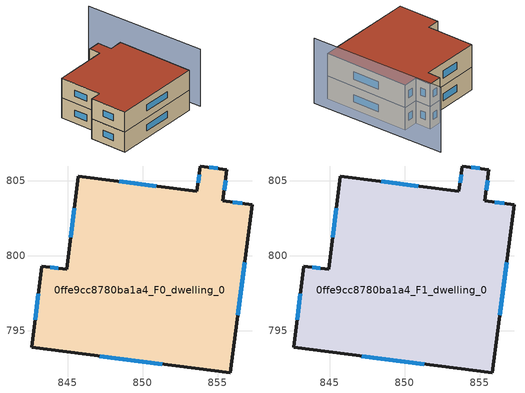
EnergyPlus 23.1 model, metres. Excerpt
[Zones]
0ffe9cc8780ba1a4_F0_dwelling_0
 floor ground (EU_floor_Construction): 855.62,805.73 855.35,803.65 857.29,803.4 855.85,792.19 842.6,793.89 843.29,799.3 844.93,799.09 845.73,805.29 853.62,804.28 853.83,805.96 z0
 wall outside (EU_wall_Construction): 843.29,799.3 842.6,793.89 855.85,792.19 857.29,803.4 855.35,803.65 855.62,805.73 853.83,805.96 853.62,804.28 845.73,805.29 844.93,799.09 843.29,799.3 z0:3
 window (EU_Window_Construction): 843.06,797.45 842.84,795.74 / 844.37,799.16 843.86,799.22 / 845.46,803.16 845.2,801.21 / 850.92,804.62 848.43,804.94 / 853.76,805.38 853.69,804.85 / 855.01,805.81 854.44,805.88 / 855.44,804.36 855.53,805.02 / 856.62,803.48 856.01,803.56 / 856.34,796.03 856.79,799.56 / 847.14,793.31 851.31,792.77 z1.03:1.97
0ffe9cc8780ba1a4_F1_dwelling_0
 floor to 0ffe9cc8780ba1a4_F0_dwelling_0 (EU_floor_Construction): 855.62,805.73 855.35,803.65 857.29,803.4 855.85,792.19 842.6,793.89 843.29,799.3 844.93,799.09 845.73,805.29 853.62,804.28 853.83,805.96 z3
 wall outside (EU_wall_Construction): 843.29,799.3 842.6,793.89 855.85,792.19 857.29,803.4 855.35,803.65 855.62,805.73 853.83,805.96 853.62,804.28 845.73,805.29 844.93,799.09 843.29,799.3 z3:6
 window (EU_Window_Construction): 843.06,797.45 842.84,795.74 / 844.37,799.16 843.86,799.22 / 845.46,803.16 845.2,801.21 / 850.92,804.62 848.43,804.94 / 853.76,805.38 853.69,804.85 / 855.01,805.81 854.44,805.88 / 855.44,804.36 855.53,805.02 / 856.62,803.48 856.01,803.56 / 856.34,796.03 856.79,799.56 / 847.14,793.31 851.31,792.77 z4.03:4.97
 roof outside (EU_roof_Construction): 855.85,792.19 857.29,803.4 855.35,803.65 855.62,805.73 853.83,805.96 853.62,804.28 845.73,805.29 844.93,799.09 843.29,799.3 842.6,793.89 z6
shading: 857.45,791.45 859.3,809.36 z0:8.6
[Building]
EU S2 Campaign: North Axis=0; Terrain=City; Solar Distribution=FullExterior
[Site:Location]
Cape.Town.Intl.AP: Latitude=-33.965; Longitude=18.602; Time Zone=2; Elevation=46
[SizingPeriod:WeatherFileDays]
AnnualSizingPeriod: Begin Month=1; Begin Day of Month=1; End Month=12; End Day of Month=31; Day of Week for Start Day=Monday; Use Weather File Daylight Saving Period=No; Use Weather File Rain and Snow Indicators=No
[MATERIAL]
EU_InternalMass_Material: Roughness=MediumRough; Thickness=0.1; Conductivity=1; Density=1800; Specific Heat=900; Thermal Absorptance=0.9; Solar Absorptance=0.7; Visible Absorptance=0.7
[MATERIAL:NOMASS] Roughness=MediumRough; Thermal Absorptance=0.9; Solar Absorptance=0.7; Visible Absorptance=0.7
Name | Thermal Resistance
EU_wall_NoMass | 0.493876
EU_roof_NoMass | 0.449382
EU_floor_NoMass | 1.25
[WINDOWMATERIAL:SIMPLEGLAZINGSYSTEM]
EU_Window_SimpleGlazing: UFactor=4.4; Solar Heat Gain Coefficient=0.85; Visible Transmittance=0.85
[CONSTRUCTION]
EU_wall_Construction: EU_wall_NoMass
EU_roof_Construction: EU_roof_NoMass
EU_floor_Construction: EU_floor_NoMass
EU_Window_Construction: EU_Window_SimpleGlazing
EU_InternalMass_Construction: EU_InternalMass_Material
[ZONE] Type=1; Multiplier=1; Ceiling Height=autocalculate; Volume=444.734; Floor Area=autocalculate; Part of Total Floor Area=Yes
0ffe9cc8780ba1a4_F0_dwelling_0; 0ffe9cc8780ba1a4_F1_dwelling_0
[INTERNALMASS] Construction=EU_InternalMass_Construction; Surface Area=148.245
Name | Zone or ZoneList
0ffe9cc8780ba1a4_F0_dwelling_0_EU_InternalMass | 0ffe9cc8780ba1a4_F0_dwelling_0
0ffe9cc8780ba1a4_F1_dwelling_0_EU_InternalMass | 0ffe9cc8780ba1a4_F1_dwelling_0
[OTHEREQUIPMENT] Fuel Type=Electricity; Design Level Calculation Method=Watts/Area; Power per Zone Floor Area=1; Fraction Latent=0; Fraction Radiant=0; Fraction Lost=0; Carbon Dioxide Generation Rate=0; EndUse Subcategory=EU_Step8_InternalGains
Name | Zone or ZoneList or Space or SpaceList | Schedule
EU_Step8_InternalGain_0ffe9cc8780ba1a4_F0_dwelling_0_f000 | 0ffe9cc8780ba1a4_F0_dwelling_0 | EU_Step8_GainSchedule_0ffe9cc8780ba1a4_F0_dwelling_0_f000
EU_Step8_InternalGain_0ffe9cc8780ba1a4_F1_dwelling_0_f000 | 0ffe9cc8780ba1a4_F1_dwelling_0 | EU_Step8_GainSchedule_0ffe9cc8780ba1a4_F1_dwelling_0_f000
[ZONEVENTILATION:DESIGNFLOWRATE] Schedule=EU_AlwaysOn; Design Flow Rate Calculation Method=AirChanges/Hour; Air Changes per Hour=0.64; Ventilation Type=Natural; Fan Pressure Rise=0; Fan Total Efficiency=1; Constant Term Coefficient=1; Temperature Term Coefficient=0; Velocity Term Coefficient=0; Velocity Squared Term Coefficient=0; Minimum Indoor Temperature=-100; Maximum Indoor Temperature=100; Delta Temperature=-100; Minimum Outdoor Temperature=-100; Maximum Outdoor Temperature=100; Maximum Wind Speed=40
Name | Zone or ZoneList or Space or SpaceList
EU_ConstantAir_0ffe9cc8780ba1a4_F0_dwelling_0 | 0ffe9cc8780ba1a4_F0_dwelling_0
EU_ConstantAir_0ffe9cc8780ba1a4_F1_dwelling_0 | 0ffe9cc8780ba1a4_F1_dwelling_0
[HVACTEMPLATE:THERMOSTAT] Constant Heating Setpoint=20; Constant Cooling Setpoint=50
EU_HeatOnly_0ffe9cc8780ba1a4_F0_dwelling_0; EU_HeatOnly_0ffe9cc8780ba1a4_F1_dwelling_0
[HVACTEMPLATE:ZONE:IDEALLOADSAIRSYSTEM] System Availability Schedule=EU_AlwaysOn; Maximum Heating Supply Air Temperature=50; Minimum Cooling Supply Air Temperature=13; Maximum Heating Supply Air Humidity Ratio=0.0156; Minimum Cooling Supply Air Humidity Ratio=0.0077; Heating Limit=NoLimit; Cooling Limit=NoLimit; Heating Availability Schedule=EU_AlwaysOn; Cooling Availability Schedule=EU_CoolingOff; Dehumidification Control Type=ConstantSensibleHeatRatio; Cooling Sensible Heat Ratio=0.7; Dehumidification Setpoint=60; Humidification Control Type=None; Humidification Setpoint=30; Outdoor Air Method=None; Outdoor Air Flow Rate per Person=0.00944; Outdoor Air Flow Rate per Zone Floor Area=0; Outdoor Air Flow Rate per Zone=0; Demand Controlled Ventilation Type=None; Outdoor Air Economizer Type=NoEconomizer; Heat Recovery Type=None; Sensible Heat Recovery Effectiveness=0.7; Latent Heat Recovery Effectiveness=0.65
Name | Template Thermostat
0ffe9cc8780ba1a4_F0_dwelling_0 | EU_HeatOnly_0ffe9cc8780ba1a4_F0_dwelling_0
0ffe9cc8780ba1a4_F1_dwelling_0 | EU_HeatOnly_0ffe9cc8780ba1a4_F1_dwelling_0
[SIZING:ZONE] Zone Cooling Design Supply Air Temperature Input Method=SupplyAirTemperature; Zone Cooling Design Supply Air Temperature=13; Zone Heating Design Supply Air Temperature Input Method=SupplyAirTemperature; Zone Heating Design Supply Air Temperature=50; Zone Cooling Design Supply Air Humidity Ratio=0.008; Zone Heating Design Supply Air Humidity Ratio=0.008; Cooling Design Air Flow Method=DesignDay; Cooling Design Air Flow Rate=0; Cooling Minimum Air Flow per Zone Floor Area=0.000762; Cooling Minimum Air Flow=0; Cooling Minimum Air Flow Fraction=0.2; Heating Design Air Flow Method=DesignDay; Heating Design Air Flow Rate=0; Heating Maximum Air Flow per Zone Floor Area=0.002032; Heating Maximum Air Flow=0.141576; Heating Maximum Air Flow Fraction=0.3; Account for Dedicated Outdoor Air System=No; Dedicated Outdoor Air System Control Strategy=NeutralSupplyAir; Dedicated Outdoor Air Low Setpoint Temperature for Design=autosize; Dedicated Outdoor Air High Setpoint Temperature for Design=autosize; Zone Load Sizing Method=Sensible Load Only No Latent Load; Zone Latent Cooling Design Supply Air Humidity Ratio Input Method=HumidityRatioDifference; Zone Cooling Design Supply Air Humidity Ratio Difference=0.005; Zone Latent Heating Design Supply Air Humidity Ratio Input Method=HumidityRatioDifference; Zone Humidification Design Supply Air Humidity Ratio Difference=0.005
0ffe9cc8780ba1a4_F0_dwelling_0; 0ffe9cc8780ba1a4_F1_dwelling_0
[SCHEDULE:CONSTANT]
Name | Hourly Value
EU_AlwaysOn | 1
EU_CoolingOff | 0
[SCHEDULE:FILE] Column Number=1; Rows to Skip at Top=0; Number of Hours of Data=8760; Column Separator=Comma; Interpolate to Timestep=No; Minutes per Item=60; Adjust Schedule for Daylight Savings=Yes
Name | File
EU_Step8_GainSchedule_0ffe9cc8780ba1a4_F0_dwelling_0_f000 | ../../schedules/0ffe9cc8780ba1a4/0ffe9cc8780ba1a4_F0_dwelling_0_f000_gain.csv
EU_Step8_GainSchedule_0ffe9cc8780ba1a4_F1_dwelling_0_f000 | ../../schedules/0ffe9cc8780ba1a4/0ffe9cc8780ba1a4_F1_dwelling_0_f000_gain.csv
